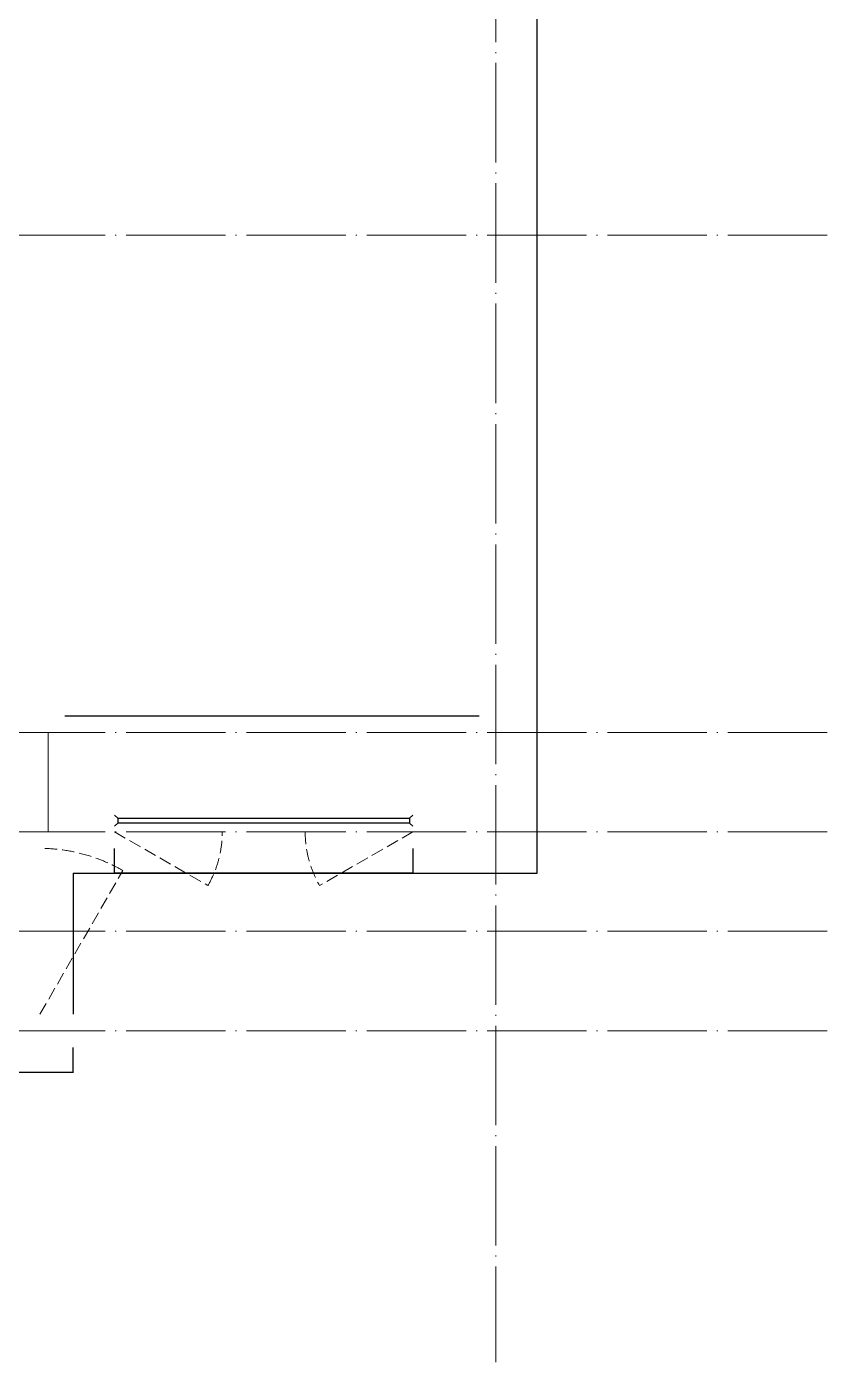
# Model space of a CAD drawing. Extents: x -518115 to 1124316, y -209821 to 1628073.
# Drawn here: x 875087 to 879917, y 361824 to 369880 of the extents above; entities that cross this region are included whole.
import ezdxf

# ---------------------------------------------------------------- set-up
doc = ezdxf.new("R2010")
doc.units = 0
doc.header["$LTSCALE"] = 1000
doc.header["$MEASUREMENT"] = 0
doc.linetypes.add('DASH', pattern=[0.35, 0.25, -0.1])
doc.linetypes.add('DOTE', pattern=[2.42, 2, -0.2, 0.02, -0.2])
for name, color, linetype in [('3-栏杆1', 135, 'Continuous'), ('3.5方案汇报，与郭总、侯月琴确定户型_t8$0$2020.03.04 -1安徽标准化洋房户型(UA）_t8_t8$0$看线', 154, 'Continuous'), ('看线', 251, 'Continuous')]:
    doc.layers.add(name, color=color, linetype=linetype)
doc.layers.add('DOTE', color=19, linetype='DOTE', lineweight=9)
doc.layers.add('WINDOW', color=144, linetype='Continuous', lineweight=15)

# ---------------------------------------------------------------- blocks, each defined once
blk = doc.blocks.new('GDGDGDSDA')
at = {"layer": 'DOTE', "linetype": 'DOTE', "ltscale": 0.3}
for p, q in [((469334.8, 376108.3), (469334.8, 359558.3)), ((471334.8, 366358.3), (417334.8, 366358.3)), ((471334.8, 363358.3), (417334.8, 363358.3)), ((466634.8, 363358.3), (466634.8, 362758.3)), ((471334.8, 362758.3), (417334.8, 362758.3)), ((471334.8, 362158.3), (417334.8, 362158.3)), ((471334.8, 361558.3), (417334.8, 361558.3))]:
    blk.add_line(p, q, dxfattribs=at)

msp = doc.modelspace()

# ---------------------------------------------------------------- linework, layer by layer
at = {"color": 30, "const_width": 8}
msp.add_lwpolyline([(875366.6, 363723.7), (875366.6, 363573.7), (874216.6, 363573.7), (874216.6, 363723.7)], dxfattribs=at)
at = {"layer": '3-栏杆1', "color": 5}
for p, q in [((875616.6, 365123.7), (875636.8, 365105.9)), ((875636.8, 365105.9), (875616.6, 365123.7)), ((877416.6, 365123.7), (877396.3, 365105.9)), ((877396.3, 365105.9), (877416.6, 365123.7)), ((875616.6, 365056.8), (875636.8, 365076.7)), ((875636.8, 365076.7), (875616.6, 365056.8)), ((875636.8, 365105.9), (875636.8, 365076.7)), ((875636.8, 365105.9), (877396.3, 365105.9)), ((877396.3, 365076.6), (875636.8, 365076.6)), ((877396.3, 365105.9), (877396.3, 365076.7)), ((877416.6, 365056.8), (877396.3, 365076.7))]:
    msp.add_line(p, q, dxfattribs=at)
at = {"layer": '3.5方案汇报，与郭总、侯月琴确定户型_t8$0$2020.03.04 -1安徽标准化洋房户型(UA）_t8_t8$0$看线', "ltscale": 10}
msp.add_line((875316.6, 365723.7), (877816.6, 365723.7), dxfattribs=at)
at = {"layer": 'WINDOW', "color": 250, "linetype": 'DASH', "ltscale": 0.3}
for points in [[(875616.6, 365023.7), (876179.7, 364699.1, 0.131485), (876266.6, 365023.7)], [(877416.6, 365023.7), (876853.4, 364699.1, -0.131485), (876766.6, 365023.7)], [(875166.6, 363923.7), (875666.6, 364789.8, 0.131652), (875166.6, 364923.7)]]:
    msp.add_lwpolyline(points, format="xyb", dxfattribs=at)
at = {"layer": '看线', "color": 201}
msp.add_lwpolyline([(875366.6, 364773.7), (878166.6, 364773.7), (878166.6, 373173.7), (876366.3, 373173.7), (876366.3, 373723.7), (876216.3, 373723.7)], dxfattribs=at)
at = {"layer": '看线', "color": 202, "ltscale": 0.5}
for points in [[(877416.6, 364923.7), (877416.6, 364773.7), (875616.6, 364773.7), (875616.6, 364923.7)], [(877416.6, 364923.7), (877416.6, 364773.7)], [(875366.6, 364773.7), (875366.6, 363923.7)]]:
    msp.add_lwpolyline(points, dxfattribs=at)

# ---------------------------------------------------------------- block references
msp.add_blockref('GDGDGDSDA', (408581.8, 2265.4))

doc.saveas('drawing.dxf')
